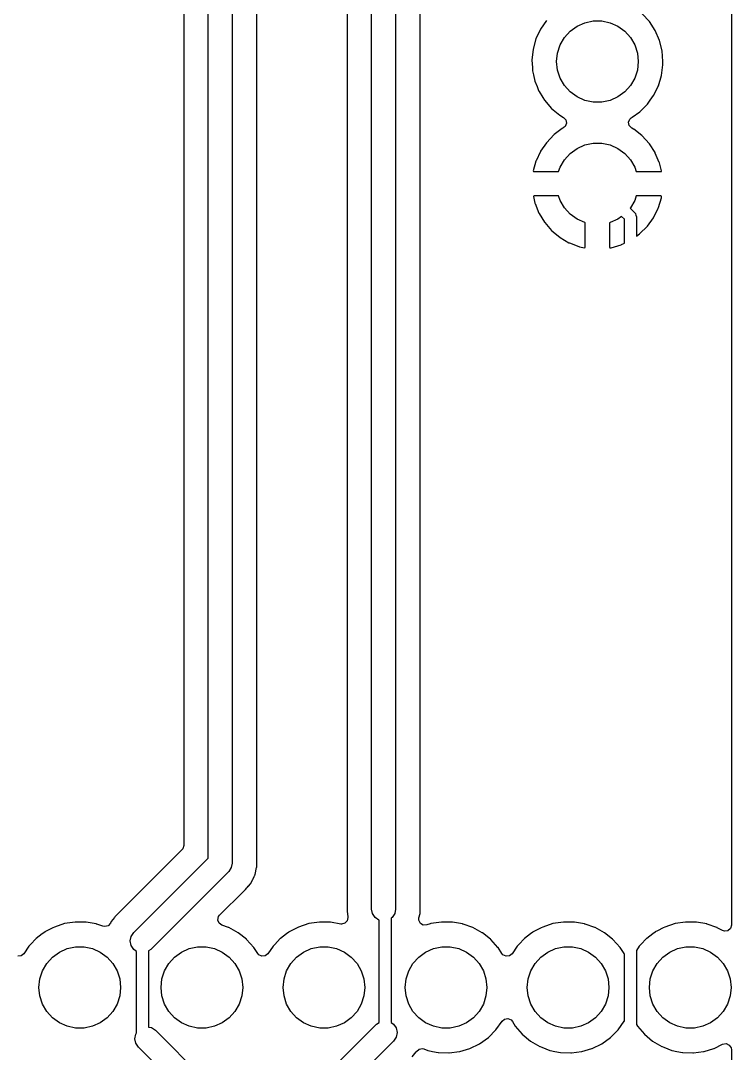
# Model space of a CAD drawing. Extents: x 132 to 182, y -154 to -53.
# Drawn here: x 167.55 to 182.34, y -119.43 to -97.95 of the extents above; entities that cross this region are included whole.
import ezdxf

# ---------------------------------------------------------------- set-up
doc = ezdxf.new("R2010")
doc.units = 0
doc.layers.add('BLACK', color=7, linetype='CONTINUOUS')

msp = doc.modelspace()

# ---------------------------------------------------------------- linework, layer by layer
at = {"layer": 'BLACK', "linetype": 'CONTINUOUS'}
for p, q in [((182.339, -62.702), (182.339, -116.767)), ((175.353, -87.346), (175.353, -116.429)), ((174.853, -116.429), (174.853, -87.4496)), ((175.861, -116.512), (175.861, -87.4131)), ((174.344, -87.7124), (174.344, -116.473)), ((171.454, -115.369), (171.454, -89.2576)), ((171.954, -89.154), (171.954, -115.473)), ((172.463, -115.46), (172.463, -89.2211)), ((170.945, -89.5204), (170.945, -115.107)), ((180.633, -97.9743), (180.482, -97.8091)), ((178.367, -98.1327), (178.273, -98.3353)), ((178.493, -97.9481), (178.367, -98.1327)), ((178.984, -98.1743), (179.128, -98.0699)), ((179.128, -98.0699), (179.29, -97.9976)), ((179.29, -97.9976), (179.464, -97.9607)), ((179.464, -97.9607), (179.641, -97.9607)), ((179.641, -97.9607), (179.815, -97.9976)), ((179.815, -97.9976), (179.978, -98.0699)), ((179.978, -98.0699), (180.121, -98.1743)), ((180.754, -98.1618), (180.633, -97.9743)), ((178.273, -98.3353), (178.214, -98.5506)), ((178.776, -98.4603), (178.865, -98.3064)), ((178.865, -98.3064), (178.984, -98.1743)), ((180.121, -98.1743), (180.24, -98.3064)), ((180.24, -98.3064), (180.329, -98.4603)), ((180.843, -98.3667), (180.754, -98.1618)), ((178.214, -98.5506), (178.19, -98.7727)), ((178.721, -98.6293), (178.776, -98.4603)), ((180.329, -98.4603), (180.384, -98.6293)), ((180.897, -98.5834), (180.843, -98.3667)), ((178.19, -98.7727), (178.19, -98.7778)), ((178.19, -98.7778), (178.19, -98.7779)), ((178.19, -98.7779), (178.199, -98.9275)), ((178.703, -98.806), (178.721, -98.6293)), ((180.384, -98.6293), (180.403, -98.806)), ((180.916, -98.806), (180.897, -98.5834)), ((178.199, -98.9275), (178.203, -98.9957)), ((178.203, -98.9957), (178.204, -99.0008)), ((178.204, -99.0008), (178.204, -99.0008)), ((178.204, -99.0008), (178.222, -99.0815)), ((178.721, -98.9827), (178.703, -98.806)), ((178.776, -99.1517), (178.721, -98.9827)), ((180.384, -98.9827), (180.329, -99.1517)), ((180.403, -98.806), (180.384, -98.9827)), ((180.885, -99.0941), (180.914, -98.8726)), ((180.914, -98.8726), (180.916, -98.806)), ((178.222, -99.0815), (178.252, -99.2136)), ((178.252, -99.2136), (178.298, -99.3263)), ((178.865, -99.3056), (178.776, -99.1517)), ((180.329, -99.1517), (180.24, -99.3056)), ((180.82, -99.3078), (180.885, -99.0941)), ((178.298, -99.3263), (178.322, -99.3876)), ((178.322, -99.3876), (178.336, -99.4206)), ((178.336, -99.4206), (178.339, -99.425)), ((178.339, -99.425), (178.416, -99.552)), ((178.984, -99.4377), (178.865, -99.3056)), ((180.24, -99.3056), (180.121, -99.4377)), ((180.721, -99.5081), (180.813, -99.3225)), ((180.813, -99.3225), (180.818, -99.3125)), ((180.818, -99.3125), (180.82, -99.3078)), ((180.818, -99.3125), (180.818, -99.3125)), ((178.416, -99.552), (178.453, -99.6111)), ((178.453, -99.6111), (178.599, -99.7799)), ((179.128, -99.5421), (178.984, -99.4377)), ((179.29, -99.6144), (179.128, -99.5421)), ((179.464, -99.6513), (179.29, -99.6144)), ((179.815, -99.6144), (179.641, -99.6513)), ((179.978, -99.5421), (179.815, -99.6144)), ((180.121, -99.4377), (179.978, -99.5421)), ((180.591, -99.6895), (180.65, -99.6067)), ((180.65, -99.6067), (180.718, -99.5123)), ((180.718, -99.5123), (180.721, -99.5081)), ((178.599, -99.7799), (178.771, -99.9226)), ((179.641, -99.6513), (179.464, -99.6513)), ((180.276, -99.9585), (180.432, -99.8472)), ((180.432, -99.8472), (180.591, -99.6895)), ((178.771, -99.9226), (178.845, -99.9658)), ((178.845, -99.9658), (178.893, -100.017)), ((178.893, -100.017), (178.906, -100.087)), ((180.2, -100.068), (180.226, -100.002)), ((180.215, -100.138), (180.2, -100.068)), ((180.226, -100.002), (180.253, -99.9752)), ((180.253, -99.9752), (180.276, -99.9585)), ((178.822, -100.196), (178.652, -100.324)), ((178.831, -100.191), (178.822, -100.196)), ((178.839, -100.186), (178.831, -100.191)), ((178.88, -100.153), (178.839, -100.186)), ((178.906, -100.087), (178.88, -100.153)), ((180.265, -100.188), (180.215, -100.138)), ((180.302, -100.209), (180.265, -100.188)), ((180.311, -100.214), (180.302, -100.209)), ((180.478, -100.346), (180.311, -100.214)), ((178.491, -100.493), (178.371, -100.669)), ((178.497, -100.485), (178.491, -100.493)), ((178.644, -100.331), (178.497, -100.485)), ((178.652, -100.324), (178.644, -100.331)), ((179.29, -100.538), (179.464, -100.501)), ((179.464, -100.501), (179.641, -100.501)), ((179.641, -100.501), (179.815, -100.538)), ((180.485, -100.353), (180.478, -100.346)), ((180.629, -100.511), (180.485, -100.353)), ((178.366, -100.678), (178.276, -100.871)), ((178.371, -100.669), (178.366, -100.678)), ((178.865, -100.846), (178.984, -100.714)), ((178.984, -100.714), (179.128, -100.61)), ((179.128, -100.61), (179.29, -100.538)), ((179.815, -100.538), (179.978, -100.61)), ((179.978, -100.61), (180.121, -100.714)), ((180.121, -100.714), (180.24, -100.846)), ((180.635, -100.519), (180.629, -100.511)), ((180.751, -100.698), (180.635, -100.519)), ((180.756, -100.707), (180.751, -100.698)), ((180.84, -100.902), (180.756, -100.707)), ((178.272, -100.88), (178.217, -101.08)), ((178.276, -100.871), (178.272, -100.88)), ((178.776, -101), (178.865, -100.846)), ((180.24, -100.846), (180.329, -101)), ((180.844, -100.912), (180.84, -100.902)), ((180.886, -101.079), (180.844, -100.912)), ((178.217, -101.08), (178.219, -101.089)), ((178.219, -101.089), (178.231, -101.092)), ((178.231, -101.092), (178.746, -101.092)), ((178.746, -101.092), (178.776, -101)), ((180.329, -101), (180.359, -101.092)), ((180.359, -101.092), (180.871, -101.092)), ((180.871, -101.092), (180.884, -101.088)), ((180.884, -101.088), (180.886, -101.079)), ((178.222, -101.604), (178.221, -101.614)), ((178.221, -101.614), (178.251, -101.748)), ((178.236, -101.6), (178.222, -101.604)), ((178.746, -101.6), (178.236, -101.6)), ((178.251, -101.748), (178.254, -101.758)), ((178.254, -101.758), (178.334, -101.956)), ((178.776, -101.692), (178.746, -101.6)), ((178.865, -101.846), (178.776, -101.692)), ((180.329, -101.692), (180.24, -101.846)), ((180.359, -101.6), (180.329, -101.692)), ((180.871, -101.6), (180.359, -101.6)), ((180.821, -101.843), (180.883, -101.639)), ((180.884, -101.604), (180.871, -101.6)), ((180.883, -101.639), (180.885, -101.629)), ((180.887, -101.618), (180.884, -101.604)), ((180.885, -101.629), (180.887, -101.618)), ((178.334, -101.956), (178.339, -101.965)), ((178.339, -101.965), (178.45, -102.146)), ((178.984, -101.978), (178.865, -101.846)), ((179.128, -102.082), (178.984, -101.978)), ((180.24, -101.846), (180.235, -101.852)), ((180.235, -101.852), (180.327, -101.943)), ((180.327, -101.943), (180.34, -101.961)), ((180.34, -101.961), (180.344, -101.964)), ((180.344, -101.964), (180.344, -101.967)), ((180.344, -101.967), (180.348, -101.972)), ((180.348, -101.972), (180.355, -102.002)), ((180.355, -102.002), (180.363, -102.032)), ((180.723, -102.043), (180.817, -101.852)), ((180.817, -101.852), (180.821, -101.843)), ((178.45, -102.146), (178.456, -102.155)), ((178.456, -102.155), (178.596, -102.316)), ((179.29, -102.154), (179.128, -102.082)), ((179.299, -102.156), (179.29, -102.154)), ((179.299, -102.665), (179.299, -102.156)), ((179.815, -102.154), (179.807, -102.156)), ((179.807, -102.156), (179.807, -102.665)), ((179.978, -102.082), (179.815, -102.154)), ((180.055, -102.026), (179.978, -102.082)), ((180.113, -102.084), (180.055, -102.026)), ((180.113, -102.584), (180.113, -102.084)), ((180.363, -102.032), (180.363, -102.436)), ((180.587, -102.233), (180.593, -102.225)), ((180.593, -102.225), (180.718, -102.052)), ((180.718, -102.052), (180.723, -102.043)), ((178.596, -102.316), (178.603, -102.323)), ((178.603, -102.323), (178.767, -102.459)), ((180.363, -102.436), (180.428, -102.39)), ((180.428, -102.39), (180.436, -102.383)), ((180.436, -102.383), (180.587, -102.233)), ((178.767, -102.459), (178.775, -102.465)), ((178.775, -102.465), (178.959, -102.572)), ((178.959, -102.572), (178.969, -102.577)), ((178.969, -102.577), (179.168, -102.653)), ((179.168, -102.653), (179.177, -102.656)), ((179.841, -102.677), (180.045, -102.616)), ((180.045, -102.616), (180.054, -102.612)), ((180.054, -102.612), (180.113, -102.584)), ((179.177, -102.656), (179.281, -102.677)), ((179.281, -102.677), (179.295, -102.675)), ((179.295, -102.675), (179.299, -102.665)), ((179.807, -102.665), (179.811, -102.678)), ((179.811, -102.678), (179.824, -102.68)), ((179.824, -102.68), (179.831, -102.68)), ((179.831, -102.68), (179.841, -102.677)), ((170.945, -115.107), (170.925, -115.175)), ((170.909, -115.196), (169.515, -116.589)), ((170.925, -115.175), (170.909, -115.196)), ((169.906, -116.917), (171.454, -115.369)), ((171.954, -115.473), (171.935, -115.569)), ((172.463, -115.463), (172.463, -115.46)), ((172.465, -115.541), (172.463, -115.463)), ((172.463, -115.548), (172.465, -115.541)), ((171.881, -115.65), (170.26, -117.271)), ((171.935, -115.569), (171.881, -115.65)), ((172.387, -115.804), (172.412, -115.755)), ((172.412, -115.755), (172.42, -115.739)), ((172.42, -115.739), (172.422, -115.732)), ((172.422, -115.732), (172.424, -115.726)), ((172.424, -115.726), (172.426, -115.721)), ((172.426, -115.721), (172.429, -115.714)), ((172.429, -115.714), (172.443, -115.643)), ((172.443, -115.643), (172.444, -115.638)), ((172.444, -115.638), (172.462, -115.567)), ((172.462, -115.567), (172.463, -115.556)), ((172.463, -115.552), (172.463, -115.548)), ((172.463, -115.556), (172.463, -115.552)), ((172.463, -115.556), (172.463, -115.556)), ((172.272, -115.978), (172.289, -115.956)), ((172.289, -115.956), (172.292, -115.952)), ((172.292, -115.952), (172.335, -115.902)), ((172.335, -115.902), (172.339, -115.897)), ((172.335, -115.902), (172.335, -115.902)), ((172.339, -115.897), (172.343, -115.89)), ((172.343, -115.89), (172.346, -115.885)), ((172.346, -115.885), (172.349, -115.88)), ((172.349, -115.88), (172.354, -115.874)), ((172.354, -115.874), (172.385, -115.808)), ((172.385, -115.808), (172.387, -115.804)), ((171.692, -116.557), (172.193, -116.057)), ((172.193, -116.057), (172.207, -116.044)), ((172.207, -116.044), (172.219, -116.036)), ((172.219, -116.036), (172.225, -116.032)), ((172.219, -116.036), (172.219, -116.036)), ((172.225, -116.032), (172.23, -116.026)), ((172.23, -116.026), (172.259, -115.991)), ((172.23, -116.026), (172.23, -116.026)), ((172.259, -115.991), (172.266, -115.984)), ((172.266, -115.984), (172.272, -115.978)), ((169.504, -116.603), (169.438, -116.687)), ((169.515, -116.589), (169.504, -116.603)), ((171.656, -116.658), (171.67, -116.588)), ((171.67, -116.588), (171.692, -116.557)), ((174.344, -116.473), (174.359, -116.595)), ((174.36, -116.603), (174.348, -116.673)), ((174.359, -116.595), (174.36, -116.603)), ((174.872, -116.525), (174.853, -116.429)), ((174.926, -116.606), (174.872, -116.525)), ((175.007, -116.66), (174.926, -116.606)), ((175.28, -116.606), (175.258, -116.62)), ((175.334, -116.525), (175.28, -116.606)), ((175.353, -116.429), (175.334, -116.525)), ((175.837, -116.663), (175.839, -116.612)), ((175.839, -116.612), (175.861, -116.523)), ((175.861, -116.523), (175.861, -116.512)), ((168.222, -116.82), (168.1, -116.883)), ((168.255, -116.803), (168.222, -116.82)), ((168.467, -116.733), (168.255, -116.803)), ((168.688, -116.699), (168.467, -116.733)), ((168.693, -116.699), (168.688, -116.699)), ((168.837, -116.701), (168.693, -116.699)), ((168.693, -116.699), (168.693, -116.699)), ((168.911, -116.702), (168.837, -116.701)), ((168.916, -116.703), (168.911, -116.702)), ((169.126, -116.74), (168.916, -116.703)), ((168.916, -116.703), (168.916, -116.703)), ((169.131, -116.741), (169.126, -116.74)), ((169.126, -116.74), (169.126, -116.74)), ((169.136, -116.743), (169.131, -116.741)), ((169.263, -116.788), (169.136, -116.743)), ((169.136, -116.743), (169.136, -116.743)), ((169.304, -116.795), (169.263, -116.788)), ((169.372, -116.776), (169.304, -116.795)), ((169.419, -116.723), (169.372, -116.776)), ((169.43, -116.699), (169.419, -116.723)), ((169.433, -116.693), (169.43, -116.699)), ((169.43, -116.699), (169.43, -116.699)), ((169.438, -116.687), (169.433, -116.693)), ((169.438, -116.687), (169.438, -116.687)), ((171.682, -116.724), (171.656, -116.658)), ((171.739, -116.765), (171.682, -116.724)), ((171.877, -116.814), (171.739, -116.765)), ((171.882, -116.816), (171.877, -116.814)), ((171.877, -116.814), (171.877, -116.814)), ((172.077, -116.924), (171.882, -116.816)), ((173.302, -116.82), (173.18, -116.883)), ((173.335, -116.803), (173.302, -116.82)), ((173.547, -116.733), (173.335, -116.803)), ((173.768, -116.699), (173.547, -116.733)), ((173.773, -116.699), (173.768, -116.699)), ((173.917, -116.701), (173.773, -116.699)), ((173.773, -116.699), (173.773, -116.699)), ((173.991, -116.702), (173.917, -116.701)), ((173.996, -116.703), (173.991, -116.702)), ((174.211, -116.741), (173.996, -116.703)), ((173.996, -116.703), (173.996, -116.703)), ((174.231, -116.743), (174.211, -116.741)), ((174.211, -116.741), (174.211, -116.741)), ((174.3, -116.725), (174.231, -116.743)), ((174.348, -116.673), (174.3, -116.725)), ((175.008, -116.66), (175.007, -116.66)), ((175.008, -118.788), (175.008, -116.66)), ((175.258, -116.62), (175.258, -118.788)), ((175.869, -116.727), (175.837, -116.663)), ((175.93, -116.764), (175.869, -116.727)), ((176.001, -116.761), (175.93, -116.764)), ((176.072, -116.738), (176.001, -116.761)), ((176.087, -116.733), (176.072, -116.738)), ((176.308, -116.699), (176.087, -116.733)), ((176.313, -116.699), (176.308, -116.699)), ((176.457, -116.701), (176.313, -116.699)), ((176.313, -116.699), (176.313, -116.699)), ((176.531, -116.702), (176.457, -116.701)), ((176.536, -116.703), (176.531, -116.702)), ((176.746, -116.74), (176.536, -116.703)), ((176.536, -116.703), (176.536, -116.703)), ((176.751, -116.741), (176.746, -116.74)), ((176.746, -116.74), (176.746, -116.74)), ((176.756, -116.743), (176.751, -116.741)), ((176.957, -116.814), (176.756, -116.743)), ((176.756, -116.743), (176.756, -116.743)), ((176.962, -116.816), (176.957, -116.814)), ((176.957, -116.814), (176.957, -116.814)), ((177.157, -116.924), (176.962, -116.816)), ((178.382, -116.82), (178.26, -116.883)), ((178.415, -116.803), (178.382, -116.82)), ((178.627, -116.733), (178.415, -116.803)), ((178.848, -116.699), (178.627, -116.733)), ((178.853, -116.699), (178.848, -116.699)), ((178.997, -116.701), (178.853, -116.699)), ((178.853, -116.699), (178.853, -116.699)), ((179.071, -116.702), (178.997, -116.701)), ((179.076, -116.703), (179.071, -116.702)), ((179.286, -116.74), (179.076, -116.703)), ((179.076, -116.703), (179.076, -116.703)), ((179.291, -116.741), (179.286, -116.74)), ((179.286, -116.74), (179.286, -116.74)), ((179.296, -116.743), (179.291, -116.741)), ((179.497, -116.814), (179.296, -116.743)), ((179.296, -116.743), (179.296, -116.743)), ((179.502, -116.816), (179.497, -116.814)), ((179.497, -116.814), (179.497, -116.814)), ((179.697, -116.924), (179.502, -116.816)), ((180.922, -116.82), (180.8, -116.883)), ((180.955, -116.803), (180.922, -116.82)), ((181.167, -116.733), (180.955, -116.803)), ((181.388, -116.699), (181.167, -116.733)), ((181.393, -116.699), (181.388, -116.699)), ((181.537, -116.701), (181.393, -116.699)), ((181.393, -116.699), (181.393, -116.699)), ((181.611, -116.702), (181.537, -116.701)), ((181.616, -116.703), (181.611, -116.702)), ((181.826, -116.74), (181.616, -116.703)), ((181.616, -116.703), (181.616, -116.703)), ((181.831, -116.741), (181.826, -116.74)), ((181.826, -116.74), (181.826, -116.74)), ((181.836, -116.743), (181.831, -116.741)), ((182.037, -116.814), (181.836, -116.743)), ((181.836, -116.743), (181.836, -116.743)), ((182.042, -116.816), (182.037, -116.814)), ((182.037, -116.814), (182.037, -116.814)), ((182.046, -116.818), (182.042, -116.816)), ((182.153, -116.877), (182.046, -116.818)), ((182.046, -116.818), (182.046, -116.818)), ((182.339, -116.767), (182.319, -116.835)), ((167.874, -117.044), (167.758, -117.166)), ((167.878, -117.04), (167.874, -117.044)), ((168.002, -116.947), (167.878, -117.04)), ((168.052, -116.909), (168.002, -116.947)), ((168.057, -116.906), (168.052, -116.909)), ((168.052, -116.909), (168.052, -116.909)), ((168.1, -116.883), (168.057, -116.906)), ((169.833, -117.094), (169.852, -116.998)), ((169.852, -116.998), (169.906, -116.917)), ((172.081, -116.927), (172.077, -116.924)), ((172.249, -117.059), (172.081, -116.927)), ((172.081, -116.927), (172.081, -116.927)), ((172.954, -117.044), (172.838, -117.166)), ((172.958, -117.04), (172.954, -117.044)), ((173.082, -116.947), (172.958, -117.04)), ((173.132, -116.909), (173.082, -116.947)), ((173.137, -116.906), (173.132, -116.909)), ((173.132, -116.909), (173.132, -116.909)), ((173.18, -116.883), (173.137, -116.906)), ((177.161, -116.927), (177.157, -116.924)), ((177.329, -117.059), (177.161, -116.927)), ((177.161, -116.927), (177.161, -116.927)), ((178.034, -117.044), (177.918, -117.166)), ((178.038, -117.04), (178.034, -117.044)), ((178.162, -116.947), (178.038, -117.04)), ((178.212, -116.909), (178.162, -116.947)), ((178.217, -116.906), (178.212, -116.909)), ((178.212, -116.909), (178.212, -116.909)), ((178.26, -116.883), (178.217, -116.906)), ((179.701, -116.927), (179.697, -116.924)), ((179.869, -117.059), (179.701, -116.927)), ((179.701, -116.927), (179.701, -116.927)), ((180.574, -117.044), (180.458, -117.166)), ((180.578, -117.04), (180.574, -117.044)), ((180.702, -116.947), (180.578, -117.04)), ((180.752, -116.909), (180.702, -116.947)), ((180.757, -116.906), (180.752, -116.909)), ((180.752, -116.909), (180.752, -116.909)), ((180.8, -116.883), (180.757, -116.906)), ((182.196, -116.891), (182.153, -116.877)), ((182.266, -116.881), (182.196, -116.891)), ((182.319, -116.835), (182.266, -116.881)), ((167.724, -117.201), (167.616, -117.359)), ((167.758, -117.166), (167.724, -117.201)), ((168.358, -117.323), (168.52, -117.251)), ((168.52, -117.251), (168.694, -117.214)), ((168.694, -117.214), (168.872, -117.214)), ((168.872, -117.214), (169.046, -117.251)), ((169.046, -117.251), (169.208, -117.323)), ((169.852, -117.19), (169.833, -117.094)), ((169.906, -117.271), (169.852, -117.19)), ((170.898, -117.323), (171.06, -117.251)), ((171.06, -117.251), (171.234, -117.214)), ((171.234, -117.214), (171.412, -117.214)), ((171.412, -117.214), (171.586, -117.251)), ((171.586, -117.251), (171.748, -117.323)), ((172.253, -117.062), (172.249, -117.059)), ((172.249, -117.059), (172.249, -117.059)), ((172.403, -117.227), (172.253, -117.062)), ((172.406, -117.232), (172.403, -117.227)), ((172.486, -117.356), (172.406, -117.232)), ((172.406, -117.232), (172.406, -117.232)), ((172.804, -117.201), (172.696, -117.359)), ((172.838, -117.166), (172.804, -117.201)), ((173.438, -117.323), (173.6, -117.251)), ((173.6, -117.251), (173.774, -117.214)), ((173.774, -117.214), (173.952, -117.214)), ((173.952, -117.214), (174.126, -117.251)), ((174.126, -117.251), (174.288, -117.323)), ((175.978, -117.323), (176.14, -117.251)), ((176.14, -117.251), (176.314, -117.214)), ((176.314, -117.214), (176.492, -117.214)), ((176.492, -117.214), (176.666, -117.251)), ((176.666, -117.251), (176.828, -117.323)), ((177.333, -117.062), (177.329, -117.059)), ((177.329, -117.059), (177.329, -117.059)), ((177.483, -117.227), (177.333, -117.062)), ((177.486, -117.232), (177.483, -117.227)), ((177.566, -117.356), (177.486, -117.232)), ((177.486, -117.232), (177.486, -117.232)), ((177.884, -117.201), (177.776, -117.359)), ((177.918, -117.166), (177.884, -117.201)), ((178.518, -117.323), (178.68, -117.251)), ((178.68, -117.251), (178.854, -117.214)), ((178.854, -117.214), (179.032, -117.214)), ((179.032, -117.214), (179.206, -117.251)), ((179.206, -117.251), (179.368, -117.323)), ((179.873, -117.062), (179.869, -117.059)), ((179.869, -117.059), (179.869, -117.059)), ((180.023, -117.227), (179.873, -117.062)), ((180.026, -117.232), (180.023, -117.227)), ((180.106, -117.356), (180.026, -117.232)), ((180.026, -117.232), (180.026, -117.232)), ((180.424, -117.201), (180.363, -117.29)), ((180.458, -117.166), (180.424, -117.201)), ((181.058, -117.323), (181.22, -117.251)), ((181.22, -117.251), (181.394, -117.214)), ((181.394, -117.214), (181.572, -117.214)), ((181.572, -117.214), (181.746, -117.251)), ((181.746, -117.251), (181.908, -117.323)), ((167.561, -117.404), (167.491, -117.412)), ((167.616, -117.359), (167.561, -117.404)), ((168.095, -117.56), (168.214, -117.428)), ((168.214, -117.428), (168.358, -117.323)), ((169.208, -117.323), (169.352, -117.428)), ((169.352, -117.428), (169.471, -117.56)), ((169.964, -117.31), (169.906, -117.271)), ((169.964, -119.007), (169.964, -117.31)), ((170.26, -117.271), (170.214, -117.301)), ((170.214, -117.301), (170.214, -118.883)), ((170.635, -117.56), (170.754, -117.428)), ((170.754, -117.428), (170.898, -117.323)), ((171.748, -117.323), (171.892, -117.428)), ((171.892, -117.428), (172.011, -117.56)), ((172.507, -117.381), (172.486, -117.356)), ((172.571, -117.412), (172.507, -117.381)), ((172.641, -117.404), (172.571, -117.412)), ((172.696, -117.359), (172.641, -117.404)), ((173.175, -117.56), (173.294, -117.428)), ((173.294, -117.428), (173.438, -117.323)), ((174.288, -117.323), (174.432, -117.428)), ((174.432, -117.428), (174.551, -117.56)), ((175.715, -117.56), (175.834, -117.428)), ((175.834, -117.428), (175.978, -117.323)), ((176.828, -117.323), (176.972, -117.428)), ((176.972, -117.428), (177.091, -117.56)), ((177.587, -117.381), (177.566, -117.356)), ((177.651, -117.412), (177.587, -117.381)), ((177.721, -117.404), (177.651, -117.412)), ((177.776, -117.359), (177.721, -117.404)), ((178.255, -117.56), (178.374, -117.428)), ((178.374, -117.428), (178.518, -117.323)), ((179.368, -117.323), (179.512, -117.428)), ((179.512, -117.428), (179.631, -117.56)), ((180.113, -117.365), (180.106, -117.356)), ((180.113, -118.762), (180.113, -117.365)), ((180.363, -117.29), (180.363, -118.832)), ((180.795, -117.56), (180.914, -117.428)), ((180.914, -117.428), (181.058, -117.323)), ((181.908, -117.323), (182.052, -117.428)), ((182.052, -117.428), (182.171, -117.56)), ((168.006, -117.713), (168.095, -117.56)), ((169.471, -117.56), (169.56, -117.713)), ((170.546, -117.713), (170.635, -117.56)), ((172.011, -117.56), (172.1, -117.713)), ((173.086, -117.713), (173.175, -117.56)), ((174.551, -117.56), (174.64, -117.713)), ((175.626, -117.713), (175.715, -117.56)), ((177.091, -117.56), (177.18, -117.713)), ((178.166, -117.713), (178.255, -117.56)), ((179.631, -117.56), (179.72, -117.713)), ((180.706, -117.713), (180.795, -117.56)), ((182.171, -117.56), (182.26, -117.713)), ((167.933, -118.059), (167.952, -117.882)), ((167.952, -117.882), (168.006, -117.713)), ((169.56, -117.713), (169.614, -117.882)), ((169.614, -117.882), (169.633, -118.059)), ((170.473, -118.059), (170.492, -117.882)), ((170.492, -117.882), (170.546, -117.713)), ((172.1, -117.713), (172.154, -117.882)), ((172.154, -117.882), (172.173, -118.059)), ((173.013, -118.059), (173.032, -117.882)), ((173.032, -117.882), (173.086, -117.713)), ((174.64, -117.713), (174.694, -117.882)), ((174.694, -117.882), (174.713, -118.059)), ((175.553, -118.059), (175.572, -117.882)), ((175.572, -117.882), (175.626, -117.713)), ((177.18, -117.713), (177.234, -117.882)), ((177.234, -117.882), (177.253, -118.059)), ((178.093, -118.059), (178.112, -117.882)), ((178.112, -117.882), (178.166, -117.713)), ((179.72, -117.713), (179.774, -117.882)), ((179.774, -117.882), (179.793, -118.059)), ((180.633, -118.059), (180.652, -117.882)), ((180.652, -117.882), (180.706, -117.713)), ((182.26, -117.713), (182.314, -117.882)), ((182.314, -117.882), (182.333, -118.059)), ((167.952, -118.236), (167.933, -118.059)), ((169.633, -118.059), (169.614, -118.236)), ((170.492, -118.236), (170.473, -118.059)), ((172.173, -118.059), (172.154, -118.236)), ((173.032, -118.236), (173.013, -118.059)), ((174.713, -118.059), (174.694, -118.236)), ((175.572, -118.236), (175.553, -118.059)), ((177.253, -118.059), (177.234, -118.236)), ((178.112, -118.236), (178.093, -118.059)), ((179.793, -118.059), (179.774, -118.236)), ((180.652, -118.236), (180.633, -118.059)), ((182.333, -118.059), (182.314, -118.236)), ((168.006, -118.405), (167.952, -118.236)), ((169.614, -118.236), (169.56, -118.405)), ((170.546, -118.405), (170.492, -118.236)), ((172.154, -118.236), (172.1, -118.405)), ((173.086, -118.405), (173.032, -118.236)), ((174.694, -118.236), (174.64, -118.405)), ((175.626, -118.405), (175.572, -118.236)), ((177.234, -118.236), (177.18, -118.405)), ((178.166, -118.405), (178.112, -118.236)), ((179.774, -118.236), (179.72, -118.405)), ((180.706, -118.405), (180.652, -118.236)), ((182.314, -118.236), (182.26, -118.405)), ((168.095, -118.559), (168.006, -118.405)), ((169.56, -118.405), (169.471, -118.559)), ((170.635, -118.559), (170.546, -118.405)), ((172.1, -118.405), (172.011, -118.559)), ((173.175, -118.559), (173.086, -118.405)), ((174.64, -118.405), (174.551, -118.559)), ((175.715, -118.559), (175.626, -118.405)), ((177.18, -118.405), (177.091, -118.559)), ((178.255, -118.559), (178.166, -118.405)), ((179.72, -118.405), (179.631, -118.559)), ((180.795, -118.559), (180.706, -118.405)), ((182.26, -118.405), (182.171, -118.559)), ((168.214, -118.691), (168.095, -118.559)), ((168.358, -118.795), (168.214, -118.691)), ((169.352, -118.691), (169.208, -118.795)), ((169.471, -118.559), (169.352, -118.691)), ((170.754, -118.691), (170.635, -118.559)), ((170.898, -118.795), (170.754, -118.691)), ((171.892, -118.691), (171.748, -118.795)), ((172.011, -118.559), (171.892, -118.691)), ((173.294, -118.691), (173.175, -118.559)), ((173.438, -118.795), (173.294, -118.691)), ((174.432, -118.691), (174.288, -118.795)), ((174.551, -118.559), (174.432, -118.691)), ((175.834, -118.691), (175.715, -118.559)), ((175.978, -118.795), (175.834, -118.691)), ((176.972, -118.691), (176.828, -118.795)), ((177.091, -118.559), (176.972, -118.691)), ((177.441, -118.943), (177.571, -118.761)), ((177.571, -118.761), (177.573, -118.762)), ((177.573, -118.762), (177.62, -118.719)), ((177.62, -118.719), (177.69, -118.707)), ((177.69, -118.707), (177.755, -118.734)), ((177.755, -118.734), (177.783, -118.766)), ((178.374, -118.691), (178.255, -118.559)), ((178.518, -118.795), (178.374, -118.691)), ((179.512, -118.691), (179.368, -118.795)), ((179.631, -118.559), (179.512, -118.691)), ((179.981, -118.943), (180.111, -118.761)), ((180.111, -118.761), (180.113, -118.762)), ((180.113, -118.762), (180.113, -118.762)), ((180.914, -118.691), (180.795, -118.559)), ((181.058, -118.795), (180.914, -118.691)), ((182.052, -118.691), (181.908, -118.795)), ((182.171, -118.559), (182.052, -118.691)), ((168.52, -118.868), (168.358, -118.795)), ((168.694, -118.905), (168.52, -118.868)), ((168.872, -118.905), (168.694, -118.905)), ((169.046, -118.868), (168.872, -118.905)), ((169.208, -118.795), (169.046, -118.868)), ((170.214, -118.883), (170.276, -118.895)), ((170.276, -118.895), (170.357, -118.949)), ((170.357, -118.949), (171.5, -120.092)), ((171.06, -118.868), (170.898, -118.795)), ((171.234, -118.905), (171.06, -118.868)), ((171.412, -118.905), (171.234, -118.905)), ((171.586, -118.868), (171.412, -118.905)), ((171.748, -118.795), (171.586, -118.868)), ((173.6, -118.868), (173.438, -118.795)), ((173.559, -120.219), (174.956, -118.822)), ((173.774, -118.905), (173.6, -118.868)), ((173.952, -118.905), (173.774, -118.905)), ((174.126, -118.868), (173.952, -118.905)), ((174.288, -118.795), (174.126, -118.868)), ((174.956, -118.822), (175.008, -118.788)), ((175.258, -118.788), (175.31, -118.822)), ((175.31, -118.822), (175.364, -118.903)), ((175.364, -118.903), (175.383, -118.999)), ((176.14, -118.868), (175.978, -118.795)), ((176.314, -118.905), (176.14, -118.868)), ((176.492, -118.905), (176.314, -118.905)), ((176.666, -118.868), (176.492, -118.905)), ((176.828, -118.795), (176.666, -118.868)), ((177.283, -119.1), (177.441, -118.943)), ((177.783, -118.766), (177.843, -118.864)), ((177.843, -118.864), (177.989, -119.033)), ((178.68, -118.868), (178.518, -118.795)), ((178.854, -118.905), (178.68, -118.868)), ((179.032, -118.905), (178.854, -118.905)), ((179.206, -118.868), (179.032, -118.905)), ((179.368, -118.795), (179.206, -118.868)), ((179.823, -119.1), (179.981, -118.943)), ((180.363, -118.832), (180.383, -118.864)), ((180.383, -118.864), (180.529, -119.033)), ((181.22, -118.868), (181.058, -118.795)), ((181.394, -118.905), (181.22, -118.868)), ((181.572, -118.905), (181.394, -118.905)), ((181.746, -118.868), (181.572, -118.905)), ((181.908, -118.795), (181.746, -118.868)), ((169.93, -119.126), (169.949, -119.03)), ((169.949, -119.222), (169.93, -119.126)), ((169.949, -119.03), (169.964, -119.007)), ((175.31, -119.176), (173.986, -120.5)), ((175.364, -119.095), (175.31, -119.176)), ((175.383, -118.999), (175.364, -119.095)), ((177.101, -119.23), (177.283, -119.1)), ((177.989, -119.033), (178.161, -119.176)), ((178.161, -119.176), (178.354, -119.289)), ((179.641, -119.23), (179.823, -119.1)), ((180.529, -119.033), (180.701, -119.176)), ((180.701, -119.176), (180.894, -119.289)), ((170.003, -119.303), (169.949, -119.222)), ((171.073, -120.373), (170.003, -119.303)), ((175.701, -119.504), (175.783, -119.4)), ((175.783, -119.4), (175.786, -119.394)), ((175.786, -119.394), (175.789, -119.389)), ((175.789, -119.389), (175.842, -119.341)), ((175.842, -119.341), (175.912, -119.33)), ((175.912, -119.33), (175.941, -119.337)), ((175.941, -119.337), (176.023, -119.368)), ((176.023, -119.368), (176.028, -119.369)), ((176.028, -119.369), (176.028, -119.369)), ((176.028, -119.369), (176.123, -119.389)), ((176.123, -119.389), (176.242, -119.413)), ((176.47, -119.42), (176.681, -119.393)), ((176.681, -119.393), (176.681, -119.393)), ((176.681, -119.393), (176.686, -119.393)), ((176.686, -119.393), (176.691, -119.391)), ((176.691, -119.391), (176.895, -119.33)), ((176.895, -119.33), (176.9, -119.328)), ((176.895, -119.33), (176.895, -119.33)), ((176.9, -119.328), (177.101, -119.23)), ((178.354, -119.289), (178.359, -119.29)), ((178.359, -119.29), (178.359, -119.29)), ((178.359, -119.29), (178.395, -119.304)), ((178.395, -119.304), (178.563, -119.368)), ((178.563, -119.368), (178.568, -119.369)), ((178.568, -119.369), (178.568, -119.369)), ((178.568, -119.369), (178.663, -119.389)), ((178.663, -119.389), (178.782, -119.413)), ((179.01, -119.42), (179.221, -119.393)), ((179.221, -119.393), (179.221, -119.393)), ((179.221, -119.393), (179.226, -119.393)), ((179.226, -119.393), (179.231, -119.391)), ((179.231, -119.391), (179.435, -119.33)), ((179.435, -119.33), (179.44, -119.328)), ((179.435, -119.33), (179.435, -119.33)), ((179.44, -119.328), (179.641, -119.23)), ((180.894, -119.289), (180.899, -119.29)), ((180.899, -119.29), (180.899, -119.29)), ((180.899, -119.29), (180.935, -119.304)), ((180.935, -119.304), (181.103, -119.368)), ((181.103, -119.368), (181.108, -119.369)), ((181.108, -119.369), (181.108, -119.369)), ((181.108, -119.369), (181.203, -119.389)), ((181.203, -119.389), (181.322, -119.413)), ((181.55, -119.42), (181.761, -119.393)), ((181.761, -119.393), (181.761, -119.393)), ((181.761, -119.393), (181.766, -119.393)), ((181.766, -119.393), (181.771, -119.391)), ((181.771, -119.391), (181.975, -119.33)), ((181.975, -119.33), (181.98, -119.328)), ((181.975, -119.33), (181.975, -119.33)), ((181.98, -119.328), (182.158, -119.241)), ((182.158, -119.241), (182.228, -119.229)), ((182.228, -119.229), (182.293, -119.257)), ((182.293, -119.257), (182.333, -119.316)), ((182.333, -119.316), (182.339, -119.354)), ((182.339, -119.354), (182.339, -132.007)), ((176.242, -119.413), (176.247, -119.413)), ((176.247, -119.413), (176.247, -119.413)), ((176.247, -119.413), (176.46, -119.421)), ((176.46, -119.421), (176.46, -119.421)), ((176.46, -119.421), (176.465, -119.421)), ((176.465, -119.421), (176.47, -119.42)), ((176.47, -119.42), (176.47, -119.42)), ((178.782, -119.413), (178.787, -119.413)), ((178.787, -119.413), (178.787, -119.413)), ((178.787, -119.413), (179, -119.421)), ((179, -119.421), (179, -119.421)), ((179, -119.421), (179.005, -119.421)), ((179.005, -119.421), (179.01, -119.42)), ((179.01, -119.42), (179.01, -119.42)), ((181.322, -119.413), (181.327, -119.413)), ((181.327, -119.413), (181.327, -119.413)), ((181.327, -119.413), (181.54, -119.421)), ((181.54, -119.421), (181.54, -119.421)), ((181.54, -119.421), (181.545, -119.421)), ((181.545, -119.421), (181.55, -119.42)), ((181.55, -119.42), (181.55, -119.42))]:
    msp.add_line(p, q, dxfattribs=at)

doc.saveas('drawing.dxf')
